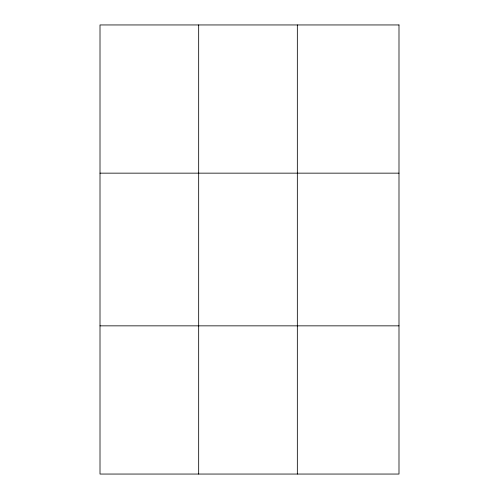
<?xml version="1.0" encoding="UTF-8"?>
<svg xmlns="http://www.w3.org/2000/svg" width="499" height="499" viewBox="0 0 499 499"><rect width="100%" height="100%" fill="white"/><g stroke="black" fill="none" stroke-linecap="round" stroke-linejoin="round"><path stroke-width="0.75" d="M198.671 474.05L198.671 24.95M297.335 474.05L297.335 24.95M100.006 173.153L398.994 173.153M100.006 325.847L398.994 325.847M398.994 24.95L100.006 24.95L100.006 474.05L398.994 474.05L398.994 24.95"/></g></svg>
